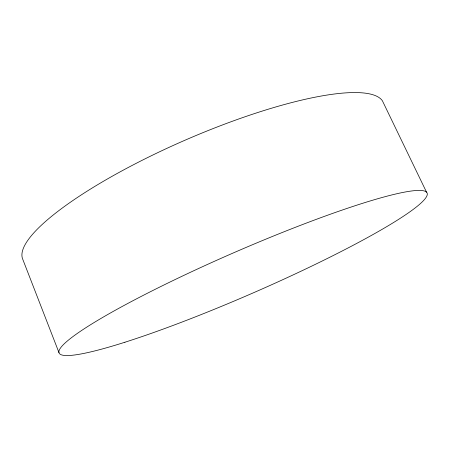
<?xml version="1.0" encoding="UTF-8"?>
<svg xmlns="http://www.w3.org/2000/svg" width="449" height="449" viewBox="0 0 449 449"><rect width="100%" height="100%" fill="white"/><g stroke="black" fill="none" stroke-linecap="round" stroke-linejoin="round"><path stroke-width="0.67" d="M426.55 192.189L382.38 100.761A196.617 44.608 -23.5 0 0 183.035 141.076A196.617 44.608 -23.5 0 0 22.45 258.495L58.982 352.628M124.895 342.239A200.63 22.282 -23.5 0 0 424.552 199.418A200.63 22.282 -23.5 0 0 179.847 277.286A200.63 22.282 -23.5 0 0 124.895 342.239"/></g></svg>
